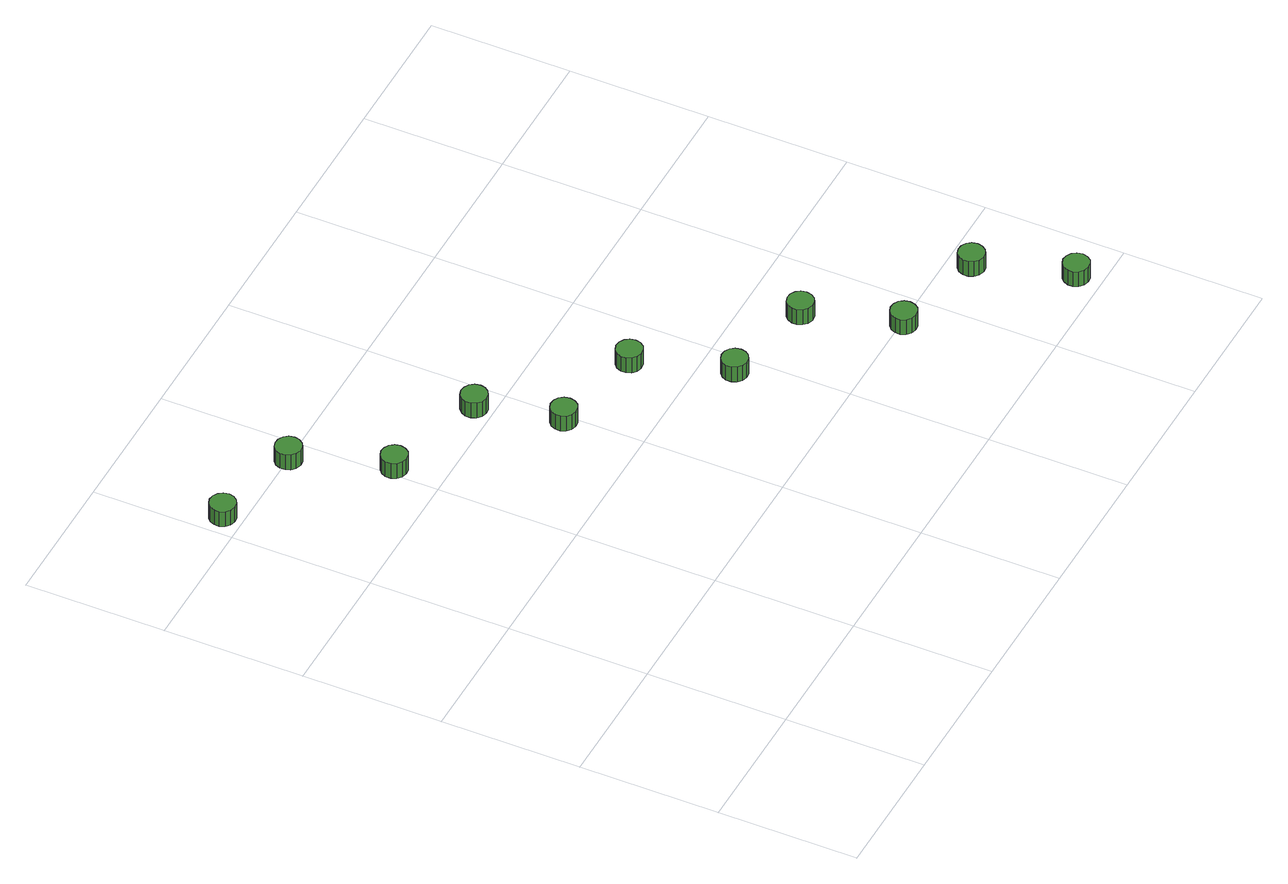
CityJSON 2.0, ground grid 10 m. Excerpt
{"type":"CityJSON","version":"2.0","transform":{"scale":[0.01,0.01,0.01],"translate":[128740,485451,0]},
"CityObjects":{
"tree1":{"type":"SolitaryVegetationObject","attributes":{"function":"something"},"geometry":[{"type":"MultiSurface","lod":"1","boundaries":[[[0,1,2,3,4,5,6,7,8,9,10,11,12,13,14]],[[15,16,17,18,19,20,21,22,23,24,25,26,27,28,29]],[[0,29,28,1]],[[1,28,27,2]],[[2,27,26,3]],[[3,26,25,4]],[[4,25,24,5]],[[5,24,23,6]],[[6,23,22,7]],[[7,22,21,8]],[[8,21,20,9]],[[9,20,19,10]],[[10,19,18,11]],[[11,18,17,12]],[[12,17,16,13]],[[13,16,15,14]],[[14,15,29,0]]]}]},
"tree2":{"type":"SolitaryVegetationObject","attributes":{"function":"something"},"geometry":[{"type":"MultiSurface","lod":"1","boundaries":[[[30,31,32,33,34,35,36,37,38,39,40,41,42,43,44]],[[45,46,47,48,49,50,51,52,53,54,55,56,57,58,59]],[[30,59,58,31]],[[31,58,57,32]],[[32,57,56,33]],[[33,56,55,34]],[[34,55,54,35]],[[35,54,53,36]],[[36,53,52,37]],[[37,52,51,38]],[[38,51,50,39]],[[39,50,49,40]],[[40,49,48,41]],[[41,48,47,42]],[[42,47,46,43]],[[43,46,45,44]],[[44,45,59,30]]]}]},
"tree3":{"type":"SolitaryVegetationObject","attributes":{"function":"something"},"geometry":[{"type":"MultiSurface","lod":"1","boundaries":[[[60,61,62,63,64,65,66,67,68,69,70,71,72,73,74]],[[75,76,77,78,79,80,81,82,83,84,85,86,87,88,89]],[[60,89,88,61]],[[61,88,87,62]],[[62,87,86,63]],[[63,86,85,64]],[[64,85,84,65]],[[65,84,83,66]],[[66,83,82,67]],[[67,82,81,68]],[[68,81,80,69]],[[69,80,79,70]],[[70,79,78,71]],[[71,78,77,72]],[[72,77,76,73]],[[73,76,75,74]],[[74,75,89,60]]]}]},
"tree4":{"type":"SolitaryVegetationObject","attributes":{"function":"something"},"geometry":[{"type":"MultiSurface","lod":"1","boundaries":[[[90,91,92,93,94,95,96,97,98,99,100,101,102,103,104]],[[105,106,107,108,109,110,111,112,113,114,115,116,117,118,119]],[[90,119,118,91]],[[91,118,117,92]],[[92,117,116,93]],[[93,116,115,94]],[[94,115,114,95]],[[95,114,113,96]],[[96,113,112,97]],[[97,112,111,98]],[[98,111,110,99]],[[99,110,109,100]],[[100,109,108,101]],[[101,108,107,102]],[[102,107,106,103]],[[103,106,105,104]],[[104,105,119,90]]]}]},
"tree5":{"type":"SolitaryVegetationObject","attributes":{"function":"something"},"geometry":[{"type":"MultiSurface","lod":"1","boundaries":[[[120,121,122,123,124,125,126,127,128,129,130,131,132,133,134]],[[135,136,137,138,139,140,141,142,143,144,145,146,147,148,149]],[[120,149,148,121]],[[121,148,147,122]],[[122,147,146,123]],[[123,146,145,124]],[[124,145,144,125]],[[125,144,143,126]],[[126,143,142,127]],[[127,142,141,128]],[[128,141,140,129]],[[129,140,139,130]],[[130,139,138,131]],[[131,138,137,132]],[[132,137,136,133]],[[133,136,135,134]],[[134,135,149,120]]]}]},
"tree6":{"type":"SolitaryVegetationObject","attributes":{"function":"something"},"geometry":[{"type":"MultiSurface","lod":"1","boundaries":[[[150,151,152,153,154,155,156,157,158,159,160,161,162,163,164]],[[165,166,167,168,169,170,171,172,173,174,175,176,177,178,179]],[[150,179,178,151]],[[151,178,177,152]],[[152,177,176,153]],[[153,176,175,154]],[[154,175,174,155]],[[155,174,173,156]],[[156,173,172,157]],[[157,172,171,158]],[[158,171,170,159]],[[159,170,169,160]],[[160,169,168,161]],[[161,168,167,162]],[[162,167,166,163]],[[163,166,165,164]],[[164,165,179,150]]]}]},
"tree7":{"type":"SolitaryVegetationObject","attributes":{"function":"something"},"geometry":[{"type":"MultiSurface","lod":"1","boundaries":[[[180,181,182,183,184,185,186,187,188,189,190,191,192,193,194]],[[195,196,197,198,199,200,201,202,203,204,205,206,207,208,209]],[[180,209,208,181]],[[181,208,207,182]],[[182,207,206,183]],[[183,206,205,184]],[[184,205,204,185]],[[185,204,203,186]],[[186,203,202,187]],[[187,202,201,188]],[[188,201,200,189]],[[189,200,199,190]],[[190,199,198,191]],[[191,198,197,192]],[[192,197,196,193]],[[193,196,195,194]],[[194,195,209,180]]]}]},
"tree8":{"type":"SolitaryVegetationObject","attributes":{"function":"something"},"geometry":[{"type":"MultiSurface","lod":"1","boundaries":[[[210,211,212,213,214,215,216,217,218,219,220,221,222,223,224]],[[225,226,227,228,229,230,231,232,233,234,235,236,237,238,239]],[[210,239,238,211]],[[211,238,237,212]],[[212,237,236,213]],[[213,236,235,214]],[[214,235,234,215]],[[215,234,233,216]],[[216,233,232,217]],[[217,232,231,218]],[[218,231,230,219]],[[219,230,229,220]],[[220,229,228,221]],[[221,228,227,222]],[[222,227,226,223]],[[223,226,225,224]],[[224,225,239,210]]]}]},
"tree9":{"type":"SolitaryVegetationObject","attributes":{"function":"something"},"geometry":[{"type":"MultiSurface","lod":"1","boundaries":[[[240,241,242,243,244,245,246,247,248,249,250,251,252,253,254]],[[255,256,257,258,259,260,261,262,263,264,265,266,267,268,269]],[[240,269,268,241]],[[241,268,267,242]],[[242,267,266,243]],[[243,266,265,244]],[[244,265,264,245]],[[245,264,263,246]],[[246,263,262,247]],[[247,262,261,248]],[[248,261,260,249]],[[249,260,259,250]],[[250,259,258,251]],[[251,258,257,252]],[[252,257,256,253]],[[253,256,255,254]],[[254,255,269,240]]]}]},
"tree10":{"type":"SolitaryVegetationObject","attributes":{"function":"something"},"geometry":[{"type":"MultiSurface","lod":"1","boundaries":[[[270,271,272,273,274,275,276,277,278,279,280,281,282,283,284]],[[285,286,287,288,289,290,291,292,293,294,295,296,297,298,299]],[[270,299,298,271]],[[271,298,297,272]],[[272,297,296,273]],[[273,296,295,274]],[[274,295,294,275]],[[275,294,293,276]],[[276,293,292,277]],[[277,292,291,278]],[[278,291,290,279]],[[279,290,289,280]],[[280,289,288,281]],[[281,288,287,282]],[[282,287,286,283]],[[283,286,285,284]],[[284,285,299,270]]]}]},
"tree11":{"type":"SolitaryVegetationObject","attributes":{"function":"something"},"geometry":[{"type":"MultiSurface","lod":"1","boundaries":[[[300,301,302,303,304,305,306,307,308,309,310,311,312,313,314]],[[315,316,317,318,319,320,321,322,323,324,325,326,327,328,329]],[[300,329,328,301]],[[301,328,327,302]],[[302,327,326,303]],[[303,326,325,304]],[[304,325,324,305]],[[305,324,323,306]],[[306,323,322,307]],[[307,322,321,308]],[[308,321,320,309]],[[309,320,319,310]],[[310,319,318,311]],[[311,318,317,312]],[[312,317,316,313]],[[313,316,315,314]],[[314,315,329,300]]]}]}
},
"vertices":[
[233,4134,195],[225,4171,195],[202,4202,195],[169,4222,195],[131,4226,195],[94,4214,195],[65,4188,195],[50,4153,195],[50,4114,195],[65,4079,195],[94,4053,195],[131,4042,195],[169,4046,195],[202,4065,195],[225,4096,195],[225,4096,66],[202,4065,66],[169,4046,66],[131,4042,66],[94,4053,66],[65,4079,66],[50,4114,66],[50,4153,66],[65,4188,66],[94,4214,66],[131,4226,66],[169,4222,66],[202,4202,66],[225,4171,66],[233,4134,66],
[900,3985,206],[892,4023,206],[869,4054,206],[836,4073,206],[798,4077,206],[761,4066,206],[732,4040,206],[717,4005,206],[717,3966,206],[732,3931,206],[761,3905,206],[798,3893,206],[836,3897,206],[869,3917,206],[892,3948,206],[892,3948,77],[869,3917,77],[836,3897,77],[798,3893,77],[761,3905,77],[732,3931,77],[717,3966,77],[717,4005,77],[732,4040,77],[761,4066,77],[798,4077,77],[836,4073,77],[869,4054,77],[892,4023,77],[900,3985,77],
[1142,3339,191],[1134,3376,191],[1111,3408,191],[1078,3427,191],[1039,3431,191],[1003,3419,191],[974,3393,191],[958,3358,191],[958,3320,191],[974,3284,191],[1003,3259,191],[1039,3247,191],[1078,3251,191],[1111,3270,191],[1134,3301,191],[1134,3301,62],[1111,3270,62],[1078,3251,62],[1039,3247,62],[1003,3259,62],[974,3284,62],[958,3320,62],[958,3358,62],[974,3393,62],[1003,3419,62],[1039,3431,62],[1078,3427,62],[1111,3408,62],[1134,3376,62],[1142,3339,62],
[2044,2555,182],[2036,2593,182],[2013,2624,182],[1980,2643,182],[1941,2647,182],[1905,2635,182],[1876,2610,182],[1860,2574,182],[1860,2536,182],[1876,2501,182],[1905,2475,182],[1941,2463,182],[1980,2467,182],[2013,2486,182],[2036,2517,182],[2036,2517,53],[2013,2486,53],[1980,2467,53],[1941,2463,53],[1905,2475,53],[1876,2501,53],[1860,2536,53],[1860,2574,53],[1876,2610,53],[1905,2635,53],[1941,2647,53],[1980,2643,53],[2013,2624,53],[2036,2593,53],[2044,2555,53],
[1883,3123,201],[1875,3161,201],[1852,3192,201],[1819,3211,201],[1781,3216,201],[1744,3204,201],[1716,3178,201],[1700,3143,201],[1700,3104,201],[1716,3069,201],[1744,3043,201],[1781,3031,201],[1819,3035,201],[1852,3055,201],[1875,3086,201],[1875,3086,72],[1852,3055,72],[1819,3035,72],[1781,3031,72],[1744,3043,72],[1716,3069,72],[1700,3104,72],[1700,3143,72],[1716,3178,72],[1744,3204,72],[1781,3216,72],[1819,3211,72],[1852,3192,72],[1875,3161,72],[1883,3123,72],
[2710,2407,206],[2702,2445,206],[2680,2476,206],[2646,2495,206],[2608,2499,206],[2572,2487,206],[2543,2461,206],[2527,2426,206],[2527,2388,206],[2543,2353,206],[2572,2327,206],[2608,2315,206],[2646,2319,206],[2680,2338,206],[2702,2369,206],[2702,2369,77],[2680,2338,77],[2646,2319,77],[2608,2315,77],[2572,2327,77],[2543,2353,77],[2527,2388,77],[2527,2426,77],[2543,2461,77],[2572,2487,77],[2608,2499,77],[2646,2495,77],[2680,2476,77],[2702,2445,77],[2710,2407,77],
[2945,1760,192],[2937,1798,192],[2915,1829,192],[2881,1848,192],[2843,1852,192],[2807,1841,192],[2778,1815,192],[2762,1780,192],[2762,1741,192],[2778,1706,192],[2807,1680,192],[2843,1668,192],[2881,1672,192],[2915,1692,192],[2937,1723,192],[2937,1723,63],[2915,1692,63],[2881,1672,63],[2843,1668,63],[2807,1680,63],[2778,1706,63],[2762,1741,63],[2762,1780,63],[2778,1815,63],[2807,1841,63],[2843,1852,63],[2881,1848,63],[2915,1829,63],[2937,1798,63],[2945,1760,63],
[3612,1612,207],[3604,1650,207],[3582,1681,207],[3548,1700,207],[3510,1704,207],[3473,1692,207],[3445,1667,207],[3429,1631,207],[3429,1593,207],[3445,1558,207],[3473,1532,207],[3510,1520,207],[3548,1524,207],[3582,1543,207],[3604,1574,207],[3604,1574,78],[3582,1543,78],[3548,1524,78],[3510,1520,78],[3473,1532,78],[3445,1558,78],[3429,1593,78],[3429,1631,78],[3445,1667,78],[3473,1692,78],[3510,1704,78],[3548,1700,78],[3582,1681,78],[3604,1650,78],[3612,1612,78],
[3841,977,188],[3833,1014,188],[3810,1046,188],[3777,1065,188],[3738,1069,188],[3702,1057,188],[3673,1031,188],[3657,996,188],[3657,957,188],[3673,922,188],[3702,897,188],[3738,885,188],[3777,889,188],[3810,908,188],[3833,939,188],[3833,939,59],[3810,908,59],[3777,889,59],[3738,885,59],[3702,897,59],[3673,922,59],[3657,957,59],[3657,996,59],[3673,1031,59],[3702,1057,59],[3738,1069,59],[3777,1065,59],[3810,1046,59],[3833,1014,59],[3841,977,59],
[4514,817,210],[4506,855,210],[4483,886,210],[4450,905,210],[4412,909,210],[4375,898,210],[4347,872,210],[4331,837,210],[4331,798,210],[4347,763,210],[4375,737,210],[4412,725,210],[4450,729,210],[4483,749,210],[4506,780,210],[4506,780,81],[4483,749,81],[4450,729,81],[4412,725,81],[4375,737,81],[4347,763,81],[4331,798,81],[4331,837,81],[4347,872,81],[4375,898,81],[4412,909,81],[4450,905,81],[4483,886,81],[4506,855,81],[4514,817,81],
[4742,171,192],[4734,208,192],[4712,240,192],[4678,259,192],[4640,263,192],[4603,251,192],[4575,225,192],[4559,190,192],[4559,152,192],[4575,116,192],[4603,91,192],[4640,79,192],[4678,83,192],[4712,102,192],[4734,133,192],[4734,133,63],[4712,102,63],[4678,83,63],[4640,79,63],[4603,91,63],[4575,116,63],[4559,152,63],[4559,190,63],[4575,225,63],[4603,251,63],[4640,263,63],[4678,259,63],[4712,240,63],[4734,208,63],[4742,171,63]
]}
